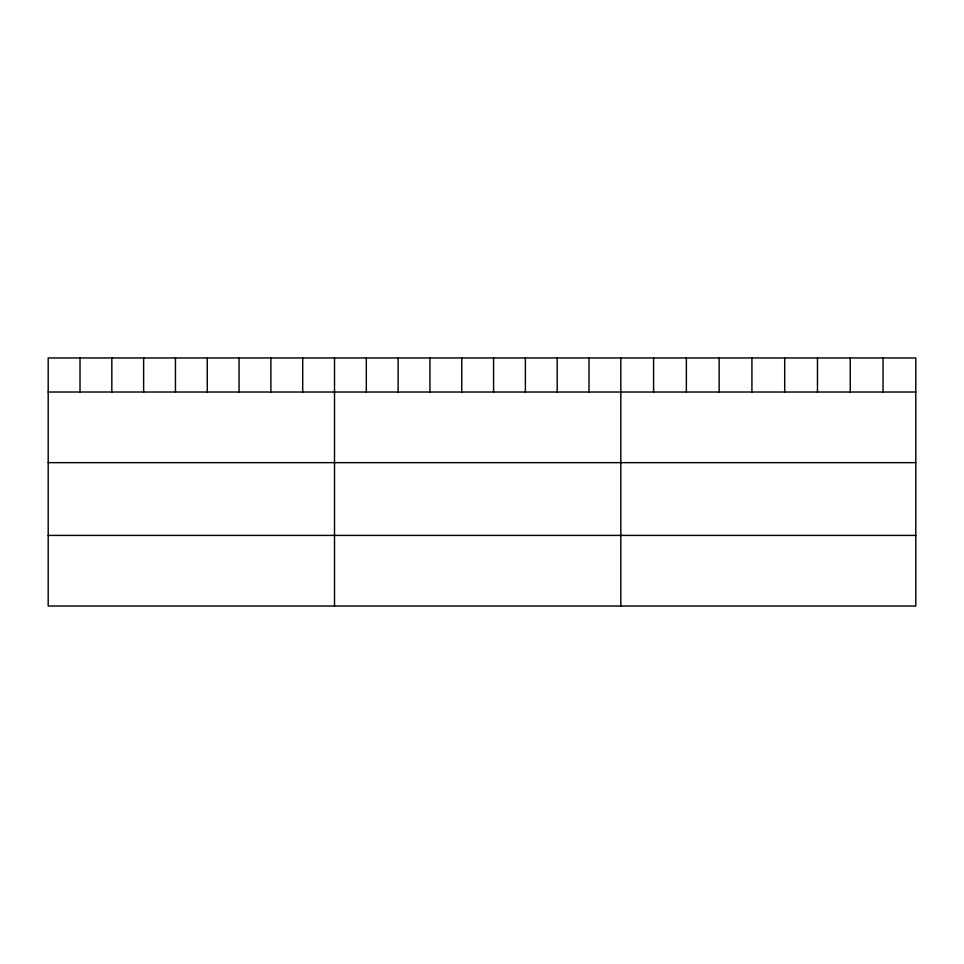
<?xml version="1.0" encoding="UTF-8"?>
<svg xmlns="http://www.w3.org/2000/svg" width="964" height="964" viewBox="0 0 964 964"><rect width="100%" height="100%" fill="white"/><g stroke="black" fill="none" stroke-linecap="round" stroke-linejoin="round"><path stroke-width="1.45" d="M915.8 392.023L915.8 606.031L48.2 606.031L48.2 357.969L915.8 357.969L915.8 392.023L48.2 392.023M48.2 462.648L915.8 462.648M48.2 535.406L915.8 535.406M883.024 357.969L883.024 392.023M850.248 357.969L850.248 392.023M817.472 357.969L817.472 392.023M784.696 357.969L784.696 392.023M751.92 357.969L751.92 392.023M719.144 357.969L719.144 392.023M686.368 357.969L686.368 392.023M653.592 357.969L653.592 392.023M620.816 357.969L620.816 606.031M589.004 357.969L589.004 392.023M557.192 357.969L557.192 392.023M525.38 357.969L525.38 392.023M493.568 357.969L493.568 392.023M461.756 357.969L461.756 392.023M429.944 357.969L429.944 392.023M398.132 357.969L398.132 392.023M366.32 357.969L366.32 392.023M334.508 357.969L334.508 606.031M302.696 357.969L302.696 392.023M270.884 357.969L270.884 392.023M239.072 357.969L239.072 392.023M207.26 357.969L207.26 392.023M175.448 357.969L175.448 392.023M143.636 357.969L143.636 392.023M111.824 357.969L111.824 392.023M80.012 357.969L80.012 392.023"/></g></svg>
